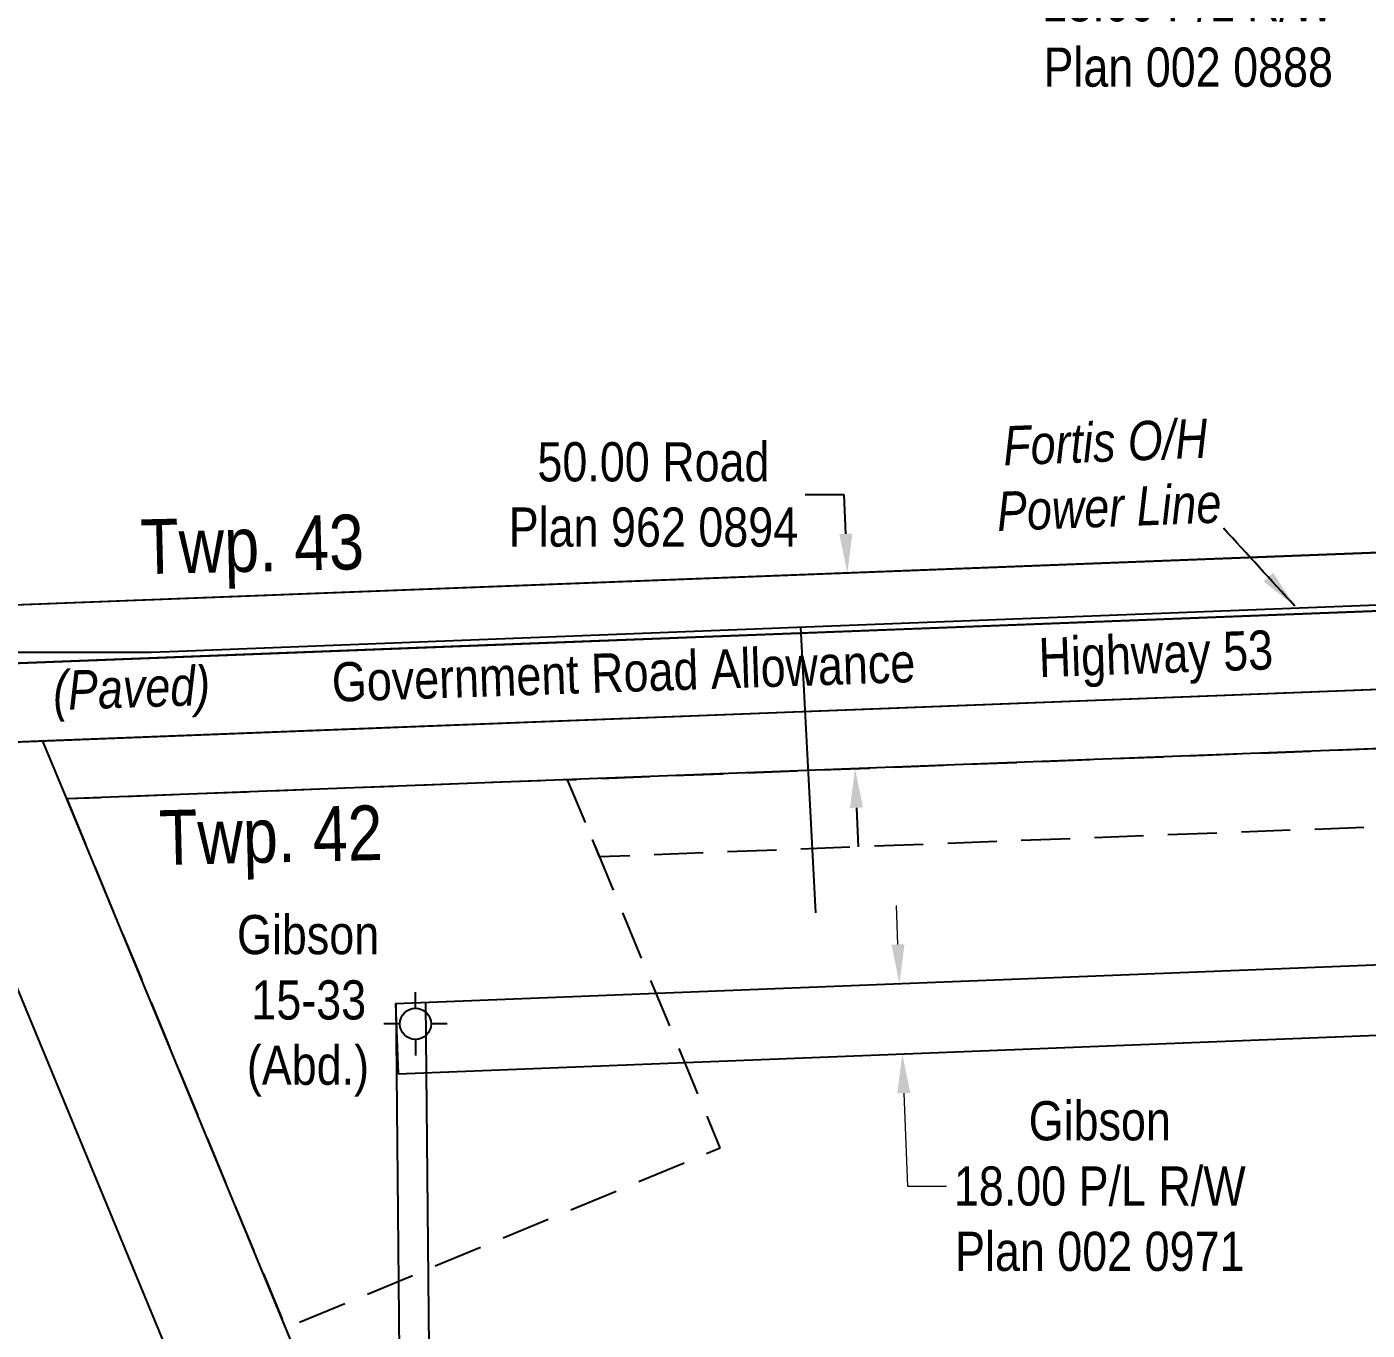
# Model space of a CAD drawing. Extents: x 665644 to 689199, y 5825051 to 5844826.
# Drawn here: x 687502.2 to 687844.4, y 5838878.2 to 5839211 of the extents above; entities that cross this region are included whole.
import ezdxf
from ezdxf.enums import TextEntityAlignment as Align

# ---------------------------------------------------------------- set-up
doc = ezdxf.new("R2010")
doc.units = 0
doc.header["$LTSCALE"] = 5
doc.header["$PDSIZE"] = 0.5
doc.linetypes.add('foc-ACCESSROAD', pattern=[3.75, 2.5, -1.25])
doc.layers.get('Defpoints').update_dxf_attribs({"color": 9})
for name, color, linetype in [('AS-POWER', 104, 'foc-POWER'), ('AS-POWER-T', 104, 'Continuous'), ('AS-TELEPHONE', 224, 'foc-TEL'), ('D-TXT', 6, 'Continuous'), ('F-AR', 190, 'foc-ACCESSROAD'), ('F-RW', 190, 'Continuous'), ('F-WS', 190, 'foc-ACCESSROAD'), ('F-WS-S', 190, 'Continuous'), ('L-ROAD-T', 7, 'Continuous'), ('L-SEC', 7, 'Continuous'), ('L-TITLEDB', 4, 'Continuous'), ('L-TITLEDB-T', 4, 'Continuous')]:
    doc.layers.add(name, color=color, linetype=linetype)
for name, color, linetype, lineweight in [('F-RW-T', 190, 'Continuous', 9), ('F-WS-T', 190, 'Continuous', 9), ('T-TEXT', 48, 'Continuous', 18)]:
    doc.layers.add(name, color=color, linetype=linetype, lineweight=lineweight)
doc.styles.add('175L', font='ARIALN.TTF', dxfattribs={"height": 20})
doc.styles.add('80CG', font='ARIALN.TTF', dxfattribs={"height": 10})
doc.styles.add('80L', font='ARIALN.TTF', dxfattribs={"height": 10})
doc.styles.add('80LS', font='ARIALNI.TTF', dxfattribs={"height": 10})
doc.styles.add('foc-LtypeFont', font='ARIALN.TTF', dxfattribs={"height": 7.35})
doc.linetypes.add('foc-POWER', pattern='A,6,-1,["P",foc-LtypeFont,S=0.2,R=0,X=-0.625,Y=-0.75],-1.24,4', length=12.24)
doc.linetypes.add('foc-TEL', pattern='A,2,-1,["T",foc-LtypeFont,S=0.2,R=0,X=-0.425,Y=-0.75],-1.24,8', length=12.24)
doc.linetypes.add('foc-TEL-NOLINE', pattern='A,0,-2,["T",foc-LtypeFont,S=0.2,R=0,X=-0.425,Y=-0.75],-10.24', length=12.24)
doc.dimstyles.new('Compass 5 000', dxfattribs={"dimscale": 5, "dimtxt": 9, "dimasz": 2, "dimexe": 0.2, "dimexo": 0.0625, "dimgap": 0.5, "dimtad": 0, "dimtih": 1, "dimtoh": 1, "dimzin": 0, "dimdsep": 46, "dimtxsty": '80CG', "dimcen": 0.1, "dimse1": 1, "dimse2": 1, "dimclrd": 256, "dimclrt": 256, "dimaunit": 1, "dimadec": 4, "dimazin": 0, "dimtfac": 0.06, "dimtofl": 0, "dimtmove": 0, "dimatfit": 1, "dimfxl": 0.2, "dimtolj": 1, "dimtzin": 0, "dimlwd": -1, "dimarcsym": 0})

# ---------------------------------------------------------------- blocks, each defined once
blk = doc.blocks.new('*D2640')
at = {"layer": 'Defpoints', "color": 0, "transparency": 16777216}
for p in [(687857.62, 5839221.88), (687875.65, 5839222.6), (687857.77, 5839218.14)]:
    blk.add_point(p, dxfattribs=at)
at = {"layer": 'F-RW-T', "transparency": 16777216}
for p, q in [((687847.77, 5839217.74), (687837.78, 5839217.34)), ((687885.79, 5839219.26), (687895.79, 5839219.66))]:
    blk.add_line(p, q, dxfattribs=at)
for points in [[(687847.71, 5839219.4), (687847.84, 5839216.07), (687857.77, 5839218.14)], [(687885.73, 5839220.92), (687885.86, 5839217.59), (687875.8, 5839218.86)]]:
    blk.add_solid(points, dxfattribs=at)
at = {"layer": 'F-RW-T', "transparency": 16777216, "insert": (687798.7, 5839217.34), "char_height": 10, "attachment_point": 5, "style": '80CG'}
blk.add_mtext('\\A1;Taqa\\P18.00 P/L R/W\\PPlan 002 0888', dxfattribs=at)
blk = doc.blocks.new('*D2642')
at = {"layer": 'Defpoints', "color": 0, "transparency": 16777216}
for p in [(687842.11, 5838814.69), (687842.66, 5838815.97), (687858.58, 5838807.55)]:
    blk.add_point(p, dxfattribs=at)
at = {"layer": 'F-RW-T', "transparency": 16777216}
for p, q in [((687824.31, 5838823.93), (687814.31, 5838823.93)), ((687833.49, 5838819.95), (687824.31, 5838823.93)), ((687868.31, 5838804.85), (687877.48, 5838800.87))]:
    blk.add_line(p, q, dxfattribs=at)
for points in [[(687834.15, 5838821.48), (687832.82, 5838818.42), (687842.66, 5838815.97)], [(687868.97, 5838806.38), (687867.65, 5838803.32), (687859.13, 5838808.83)]]:
    blk.add_solid(points, dxfattribs=at)
at = {"layer": 'F-RW-T', "transparency": 16777216, "insert": (687775.23, 5838823.93), "char_height": 10, "attachment_point": 5, "style": '80CG'}
blk.add_mtext('\\A1;Taqa\\P18.00 P/L R/W\\PPlan 002 0888', dxfattribs=at)
blk = doc.blocks.new('*D2645')
at = {"layer": 'Defpoints', "color": 0, "transparency": 16777216}
for p in [(687750.86, 5838967.73), (687725.7, 5838948.72), (687751.57, 5838949.74)]:
    blk.add_point(p, dxfattribs=at)
at = {"layer": 'F-RW-T', "transparency": 16777216}
for p, q in [((687724.6, 5838976.7), (687724.21, 5838986.69)), ((687726.1, 5838938.73), (687727.03, 5838914.94)), ((687727.03, 5838914.94), (687737.03, 5838914.94))]:
    blk.add_line(p, q, dxfattribs=at)
for points in [[(687726.27, 5838976.77), (687722.93, 5838976.64), (687724.99, 5838966.71)], [(687727.76, 5838938.8), (687724.43, 5838938.66), (687725.7, 5838948.72)]]:
    blk.add_solid(points, dxfattribs=at)
at = {"layer": 'F-RW-T', "transparency": 16777216, "insert": (687776.12, 5838914.94), "char_height": 10, "attachment_point": 5, "style": '80CG'}
blk.add_mtext('\\A1;Gibson\\P18.00 P/L R/W\\PPlan 002 0971', dxfattribs=at)
blk = doc.blocks.new('*D2668')
at = {"layer": 'Defpoints', "color": 0, "transparency": 16777216}
for p in [(687711.68, 5839071.57), (687664.49, 5839069.72), (687666.44, 5839019.77)]:
    blk.add_point(p, dxfattribs=at)
at = {"layer": 'L-TITLEDB-T', "transparency": 16777216}
for p, q in [((687710.9, 5839091.55), (687700.9, 5839091.55)), ((687711.29, 5839081.56), (687710.9, 5839091.55)), ((687714.02, 5839011.62), (687714.41, 5839001.63))]:
    blk.add_line(p, q, dxfattribs=at)
for points in [[(687712.96, 5839081.62), (687709.63, 5839081.49), (687711.68, 5839071.57)], [(687715.69, 5839011.69), (687712.36, 5839011.56), (687713.63, 5839021.62)]]:
    blk.add_solid(points, dxfattribs=at)
at = {"layer": 'L-TITLEDB-T', "transparency": 16777216, "insert": (687662.18, 5839091.55), "char_height": 10, "attachment_point": 5, "style": '80CG'}
blk.add_mtext('\\A1;50.00 Road\\PPlan 962 0894', dxfattribs=at)
blk = doc.blocks.new('GABD')
for p, q in [((0, 0.808), (0, 1.616)), ((-0.808, 0), (-1.616, 0)), ((1.616, 0), (0.808, 0)), ((0, -0.808), (0, -1.616))]:
    blk.add_line(p, q)
blk.add_circle((0, 0), 0.8)

msp = doc.modelspace()

# ---------------------------------------------------------------- linework, layer by layer
at = {"layer": 'AS-POWER', "flags": 128}
for points in [[(687079.831, 5839046.304), (687124.087, 5839048.004), (687211.314, 5839051.352), (687533.917, 5839051.318), (687540.89, 5839051.587), (687701.124, 5839057.775), (687928.911, 5839066.572), (688041.734, 5839072.607), (688140.542, 5839076.343), (688237.72, 5839080.092), (688830.293, 5839102.957), (688935.17, 5839106.92)], [(687699.698, 5839057.753), (687703.565, 5838984.805)]]:
    msp.add_lwpolyline(points, dxfattribs=at)
at = {"layer": 'AS-TELEPHONE', "linetype": 'foc-TEL-NOLINE', "flags": 128}
for points in [[(687079.804, 5839047.305), (688144.673, 5839088.22), (688934.709, 5839118.887)], [(687080.724, 5839012.291), (687474.129, 5839027.423), (688936.05, 5839084.114)]]:
    msp.add_lwpolyline(points, dxfattribs=at)
at = {"layer": 'F-AR', "flags": 128}
msp.add_lwpolyline([(687862.225, 5839007.295), (687648.445, 5838999.073), (687640.279, 5839018.774), (687861.456, 5839027.281)], close=True, dxfattribs=at)
at = {"layer": 'F-RW', "flags": 128}
for points in [[(687596.328, 5838961.643), (687863.484, 5838972.164)], [(687596.328, 5838961.643), (687597.006, 5838943.651)], [(688145.164, 5837545.835), (688162.95, 5837638.694), (688139.47, 5838244.529), (688091.693, 5838288.733), (687830.45, 5838278.577), (687810.157, 5838292.016), (687677.405, 5838643.256), (687597.5, 5838854.67), (687596.463, 5838961.665)], [(687603.963, 5838961.738), (687604.987, 5838856.075), (687684.42, 5838645.908), (687816.317, 5838296.932), (687832.575, 5838286.165), (688094.506, 5838296.348), (688146.844, 5838247.924), (688170.477, 5837638.126), (688152.499, 5837544.266)], [(687597.006, 5838943.651), (687864.168, 5838954.178)]]:
    msp.add_lwpolyline(points, dxfattribs=at)
at = {"layer": 'F-WS', "flags": 128}
msp.add_lwpolyline([(687512.414, 5839013.856), (687568.307, 5838878.776), (687679.248, 5838924.76), (687640.279, 5839018.774)], close=True, dxfattribs=at)
at = {"layer": 'L-SEC', "flags": 128}
for points in [[(688007.121, 5839067.981), (687719.604, 5839056.941), (687603.852, 5839052.496), (687319.286, 5839041.568), (687200.583, 5839037.009)], [(688120.679, 5839052.328), (688028.03, 5839048.759), (688007.93, 5839047.985), (687720.366, 5839036.906), (687720.366, 5839036.906), (687604.648, 5839032.448), (687320.054, 5839021.484), (687201.366, 5839016.923)]]:
    msp.add_lwpolyline(points, dxfattribs=at)
at = {"layer": 'L-TITLEDB', "flags": 128}
for points in [[(687860.523, 5839077.294), (687492.017, 5839063.111)], [(687498.14, 5839048.407), (688007.121, 5839067.982)], [(688120.679, 5839052.33), (687506.275, 5839028.65)], [(687506.275, 5839028.65), (687474.129, 5839027.423)], [(687512.414, 5839013.856), (687506.275, 5839028.65)], [(687861.441, 5839027.28), (687512.414, 5839013.856)], [(687567.388, 5838802.107), (687480.238, 5839012.57)], [(687595.244, 5838813.677), (687512.414, 5839013.856)]]:
    msp.add_lwpolyline(points, dxfattribs=at)

# ---------------------------------------------------------------- block references
at = {"layer": 'F-WS-S', "xscale": 5, "yscale": 5, "zscale": 5}
msp.add_blockref('GABD', (687601.426, 5838956.422), dxfattribs=at)

# ---------------------------------------------------------------- texts
at = {"layer": 'AS-POWER-T', "insert": (687748.713, 5839108.921), "char_height": 10, "attachment_point": 1, "rotation": 2.17342, "style": '175L'}
msp.add_mtext_dynamic_manual_height_columns('\\pi2.5534;{\\fArial Narrow|b0|i1|c0|p34;Fortis O/H\\P\\pi0.32626;Power Line}', width=57.1191, gutter_width=50, heights=[0], dxfattribs=at)
at = {"layer": 'D-TXT', "color": 3, "char_height": 14, "attachment_point": 1, "rotation": 1.33303, "style": '80L'}
for s, insert in [('Twp. 43', (687531.061, 5839085.228)), ('Twp. 42', (687535.838, 5839010.963))]:
    msp.add_mtext_dynamic_manual_height_columns(s, width=101.3954, gutter_width=47.5, heights=[0], dxfattribs=dict(at, insert=insert))
at = {"layer": 'F-WS-T', "insert": (687548.777, 5838984.214), "char_height": 10, "attachment_point": 1, "style": '175L'}
msp.add_mtext_dynamic_manual_height_columns('\\pi7.0862;Gibson\\P\\pi10.756;15-33\\P\\pi9.6134;(Abd.)', width=49.03588, gutter_width=100, heights=[0], dxfattribs=at)
at = {"layer": 'L-ROAD-T', "style": '80L'}
for s, p in [('Highway 53', (687790.426, 5839050.961)), ('Government Road Allowance', (687654.532, 5839046.189))]:
    msp.add_text(s, height=10, rotation=1.95083, dxfattribs=at).set_placement(p, align=Align.MIDDLE_CENTER)
at = {"layer": 'T-TEXT', "style": '80LS'}
msp.add_text('(Paved)', height=10, rotation=1.95083, dxfattribs=at).set_placement((687528.935, 5839042.208), align=Align.MIDDLE_CENTER)

# ---------------------------------------------------------------- dimensions: what is measured, and where the dimension line sits
at = {"layer": 'F-RW-T', "color": 3}
for p1, p2, distance, picture, middle in [((687875.652, 5839222.601), (687857.616, 5839221.881), 3.746, '*D2640', (687798.696, 5839217.339)), ((687858.579, 5838807.55), (687842.107, 5838814.694), -1.396, '*D2642', (687775.227, 5838823.932))]:
    dim = msp.add_aligned_dim(p1=p1, p2=p2, distance=distance, text='Taqa\\P18.00 P/L R/W\\PPlan 002 0888', dimstyle='Compass 5 000', dxfattribs=at)
    dim.commit()
    dim.dimension.update_dxf_attribs({"geometry": picture, "text_midpoint": middle})
dim = msp.add_linear_dim(base=(687725.702, 5838948.722), p1=(687750.859, 5838967.729), p2=(687751.568, 5838949.741), angle=272.25646, text='Gibson\\P18.00 P/L R/W\\PPlan 002 0971', dimstyle='Compass 5 000', dxfattribs=at)
dim.commit()
dim.dimension.update_dxf_attribs({"geometry": '*D2645', "text_midpoint": (687776.119, 5838914.944), "dimtype": 161})
at = {"layer": 'L-TITLEDB-T'}
dim = msp.add_linear_dim(base=(687711.684, 5839071.566), p1=(687666.436, 5839019.775), p2=(687664.487, 5839069.725), angle=92.23378, text='50.00 Road\\PPlan 962 0894', dimstyle='Compass 5 000', dxfattribs=at)
dim.commit()
dim.dimension.update_dxf_attribs({"geometry": '*D2668', "text_midpoint": (687662.18, 5839091.55), "dimtype": 161})

# ---------------------------------------------------------------- leaders
at = {"layer": 'AS-POWER-T', "path_type": 1}
msp.add_leader([(687825.918, 5839063.104), (687807.701, 5839083)], dimstyle='Compass 5 000', override={"dimgap": 0.5, "dimtad": 0}, dxfattribs=at)

doc.saveas('drawing.dxf')
